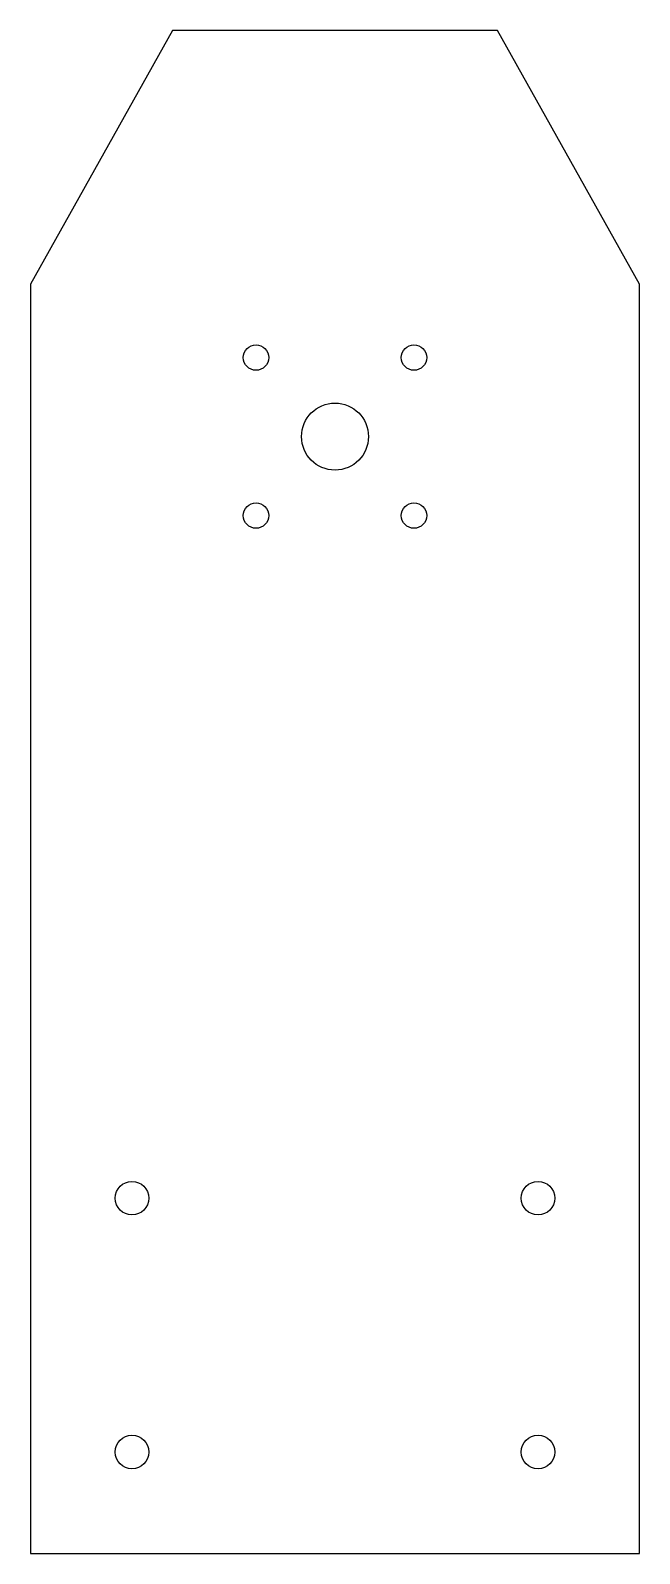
# Model space of a CAD drawing. Header units: millimetres. Extents: x 0 to 120, y 0 to 300.
import ezdxf

# ---------------------------------------------------------------- set-up
doc = ezdxf.new("R2010")
doc.units = ezdxf.units.MM
doc.layers.add('CutProfile', color=7, linetype='CONTINUOUS')

msp = doc.modelspace()

# ---------------------------------------------------------------- linework, layer by layer
at = {"layer": 'CutProfile'}
for p, q in [((28, 300), (0, 250)), ((92, 300), (28, 300)), ((120, 250), (92, 300)), ((0, 250), (0, 0)), ((120, 0), (120, 250)), ((0, 0), (120, 0))]:
    msp.add_line(p, q, dxfattribs=at)
for centre, radius in [((44.44, 235.56), 2.5), ((75.56, 235.56), 2.5), ((60, 220), 6.6), ((44.44, 204.44), 2.5), ((75.56, 204.44), 2.5), ((20, 70), 3.3), ((100, 70), 3.3), ((20, 20), 3.3), ((100, 20), 3.3)]:
    msp.add_circle(centre, radius, dxfattribs=at)

doc.saveas('drawing.dxf')
